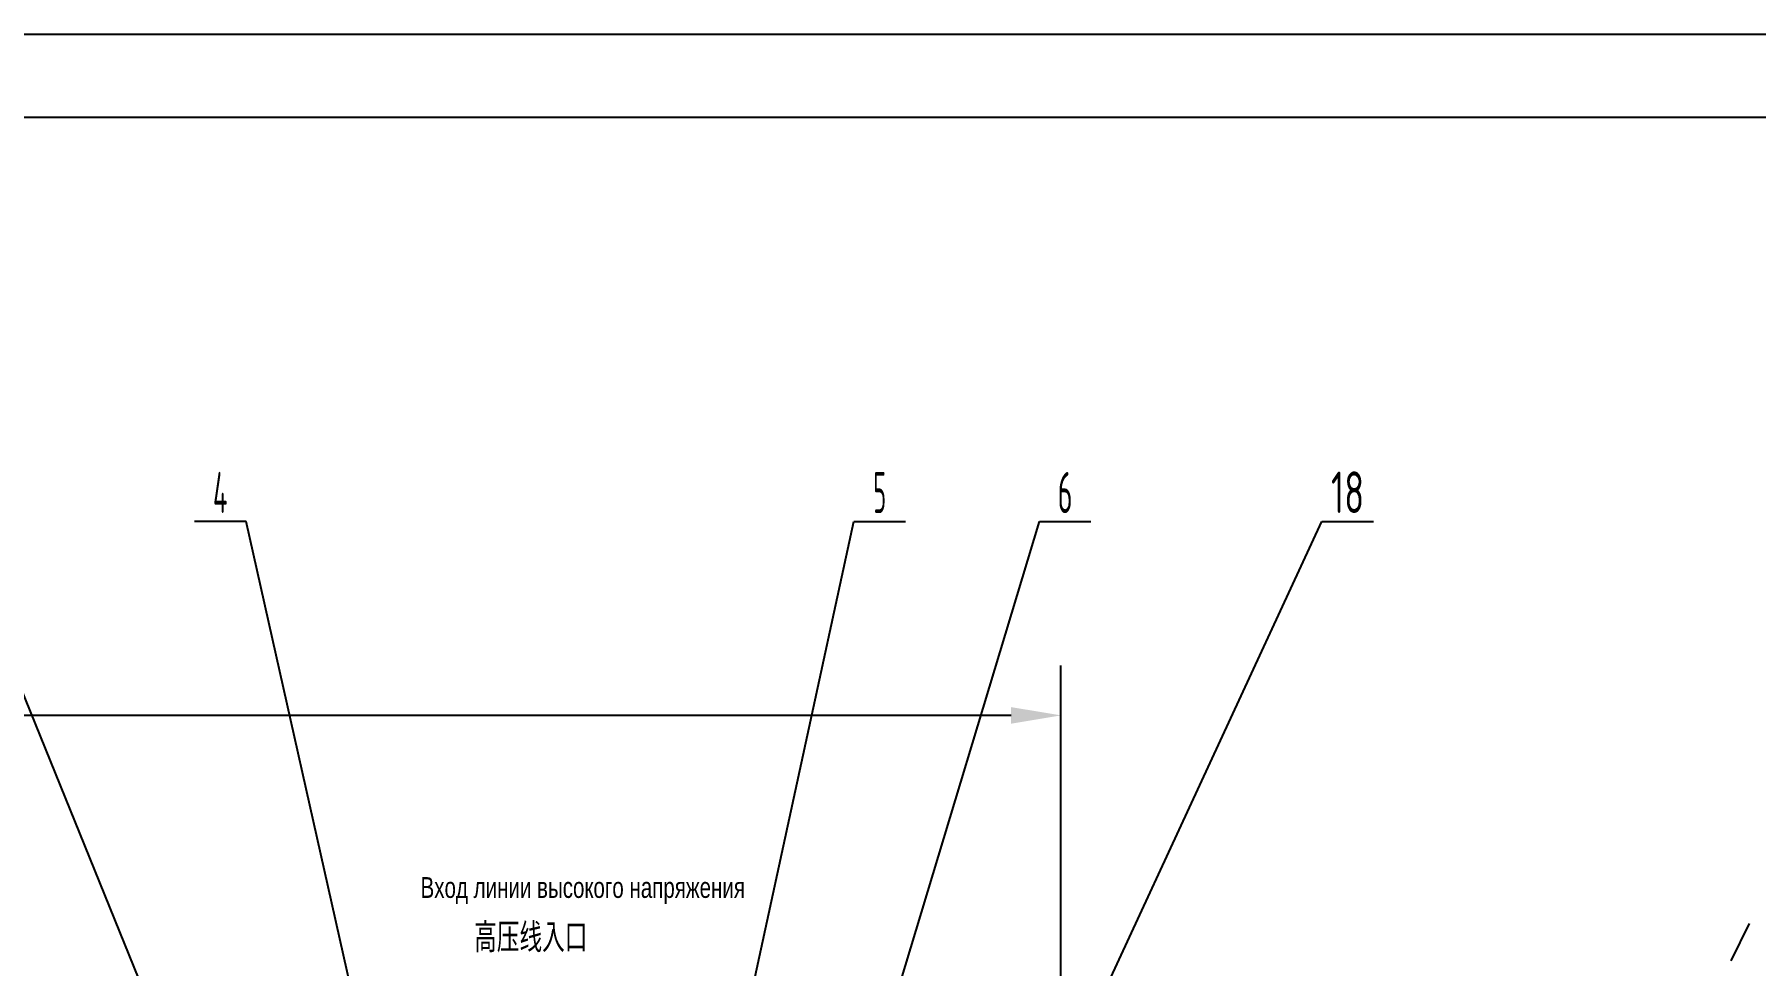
# Model space of a CAD drawing. Header units: millimetres. Extents: x 0 to 16800, y -462 to 11880.
# Drawn here: x 8334 to 12472, y 9641 to 11880 of the extents above; entities that cross this region are included whole.
import ezdxf
from ezdxf.enums import TextEntityAlignment as Align

# ---------------------------------------------------------------- set-up
doc = ezdxf.new("R2010")
doc.units = ezdxf.units.MM
doc.header["$LTSCALE"] = 400
doc.linetypes.add('G', pattern=[2, 1.25, -0.25, 0.25, -0.25])
for name, color, linetype in [('01', 7, 'Continuous'), ('02', 1, 'Continuous'), ('05', 4, 'G'), ('08', 1, 'Continuous'), ('11', 3, 'Continuous')]:
    doc.layers.add(name, color=color, linetype=linetype)
doc.styles.get("Standard").update_dxf_attribs({"font": 'isocp', "width": 0.707, "bigfont": 'intecad.shx'})
doc.dimstyles.new('INTE', dxfattribs={"dimscale": 40, "dimtxt": 3.5, "dimasz": 3, "dimexe": 3, "dimexo": 0, "dimgap": 1, "dimtad": 1, "dimdec": 1, "dimdsep": 46, "dimtxsty": 'Standard', "dimcen": 0, "dimclrd": 1, "dimclre": 1, "dimclrt": 3, "dimaunit": 1, "dimadec": 0, "dimazin": 0, "dimtfac": 1, "dimtdec": 1, "dimtmove": 0, "dimatfit": 0, "dimfxl": 1, "dimarcsym": 0})

# ---------------------------------------------------------------- blocks, each defined once
blk = doc.blocks.new('*D48')
at = {"layer": '08', "color": 1, "lineweight": -2}
for p, q in [((4314.2, 9189.4), (4314.2, 10362.2)), ((10801.8, 9297.6), (10801.8, 10362.2)), ((10681.8, 10242.2), (4434.2, 10242.2))]:
    blk.add_line(p, q, dxfattribs=at)
at = {"layer": '08', "color": 1}
for points in [[(4434.2, 10262.2), (4434.2, 10222.2), (4314.2, 10242.2)], [(10681.8, 10262.2), (10681.8, 10222.2), (10801.8, 10242.2)]]:
    blk.add_solid(points, dxfattribs=at)
at = {"layer": 'Defpoints', "color": 0}
for p in [(4314.2, 10242.2), (10801.8, 9297.6), (4314.2, 9189.4)]:
    blk.add_point(p, dxfattribs=at)
at = {"layer": '08', "color": 3, "insert": (7558, 10352.2), "char_height": 140, "attachment_point": 5}
blk.add_mtext('6487.6', dxfattribs=at)
blk = doc.blocks.new('*U191')
at = {"layer": '01'}
blk.add_lwpolyline([(415, 292), (25, 292)], dxfattribs=at)
at = {"layer": '02'}
blk.add_lwpolyline([(420, 297), (0, 297)], dxfattribs=at)

msp = doc.modelspace()

# ---------------------------------------------------------------- linework, layer by layer
at = {"layer": '02'}
for p, q in [((9237.46, 8003.22), (8137.91, 10708.84)), ((8842.27, 10708.84), (8718.27, 10708.84)), ((9466.76, 7931.55), (8842.27, 10708.84)), ((9698.35, 7919.68), (10304.01, 10708.84)), ((9913.18, 7934.56), (10749.75, 10708.84)), ((10138.08, 7918.65), (11428.91, 10708.84)), ((10304.01, 10708.84), (10428.01, 10708.84)), ((10749.75, 10708.84), (10873.75, 10708.84)), ((11428.91, 10708.84), (11552.91, 10708.84))]:
    msp.add_line(p, q, dxfattribs=at)

# ---------------------------------------------------------------- block references
at = {"layer": '01', "xscale": 40, "yscale": 40, "zscale": 40}
msp.add_blockref('*U191', (0, 0), dxfattribs=at)

# ---------------------------------------------------------------- texts
at = {"layer": '01', "insert": (9261.94, 9853.33), "char_height": 50, "attachment_point": 1}
msp.add_mtext('{\\fArial|b0|i0|c204|p34;\\C3;Вход линии высокого напряжения}', dxfattribs=at)
at = {"layer": '01', "color": 3, "insert": (9390.81, 9672.53), "char_height": 70, "attachment_point": 7}
msp.add_mtext('高压线入口', dxfattribs=at)
at = {"layer": '11'}
for s, width, p, p2 in [('4', 0.543846, (8762.77, 10728.84), (8797.77, 10728.84)), ('5', 0.527686, (10350.57, 10728.84), (10381.46, 10728.84)), ('6', 0.600695, (10793.92, 10728.84), (10829.58, 10728.84))]:
    msp.add_text(s, height=98.99, dxfattribs=dict(at, width=width)).set_placement(p, p2, align=Align.FIT)
at = {"layer": '11', "width": 0.707}
msp.add_text('18', height=100, dxfattribs=at).set_placement((11490.91, 10728.84), align=Align.CENTER)

# ---------------------------------------------------------------- dimensions: what is measured, and where the dimension line sits
at = {"layer": '08'}
dim = msp.add_linear_dim(base=(4314.19, 10242.24), p1=(10801.79, 9297.57), p2=(4314.19, 9189.38), dimstyle='INTE', dxfattribs=at)
dim.commit()
dim.dimension.update_dxf_attribs({"geometry": '*D48', "text_midpoint": (7557.99, 10352.24)})

# ---------------------------------------------------------------- leaders
at = {"layer": '05', "annotation_type": 0, "has_hookline": 1, "hookline_direction": 0, "text_width": 221.06}
msp.add_leader([(12149.45, 9112.72), (12646.41, 10127.88), (12766.41, 10127.88)], dimstyle='INTE', dxfattribs=at)

doc.saveas('drawing.dxf')
